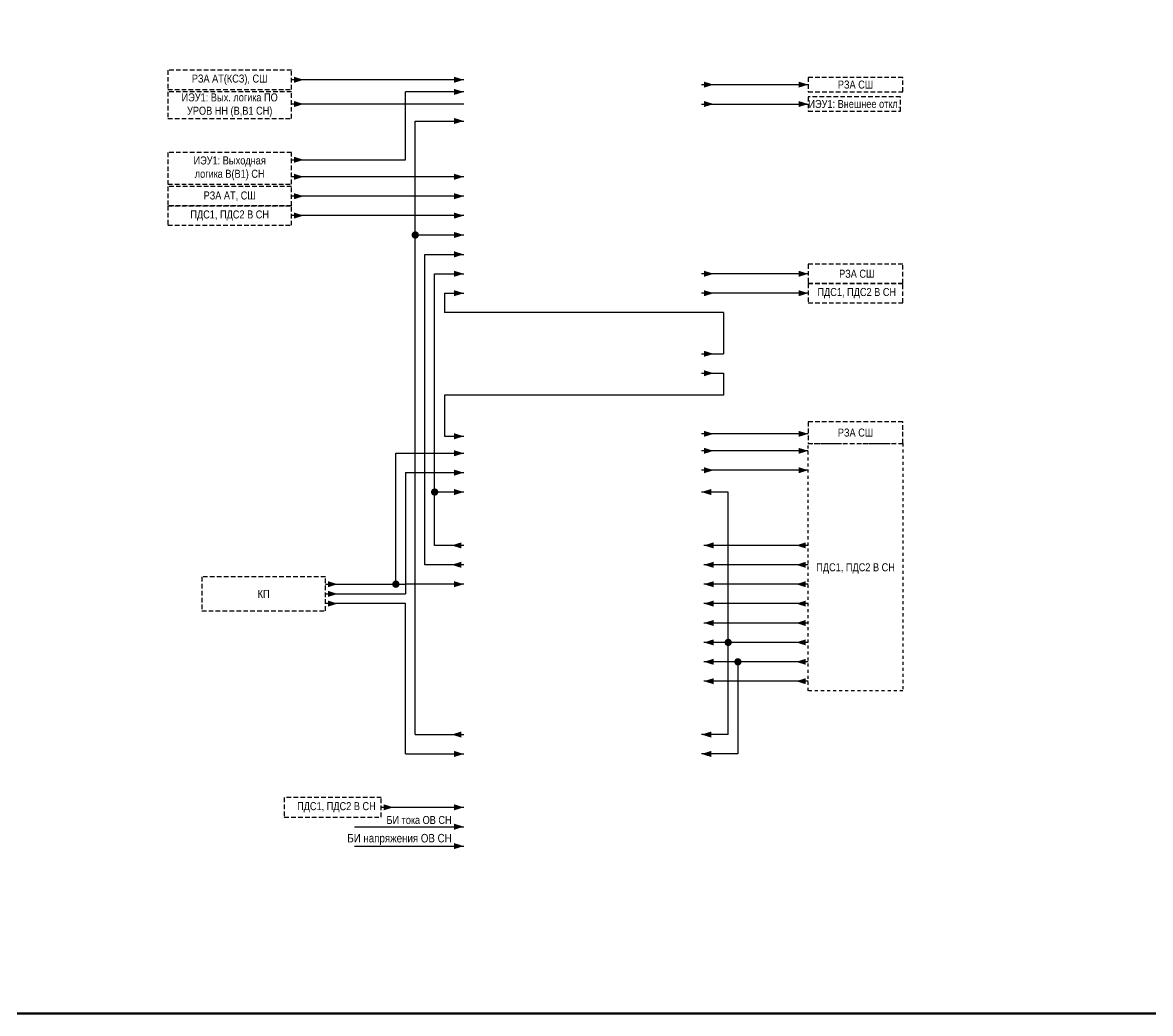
# Model space of a CAD drawing. Header units: millimetres. Extents: x 25558 to 49929, y 1902 to 19390.
# Drawn here: x 34440.1 to 34905.1, y 14521 to 14929.6 of the extents above; entities that cross this region are included whole.
import ezdxf

# ---------------------------------------------------------------- set-up
doc = ezdxf.new("R2010")
doc.units = ezdxf.units.MM
doc.linetypes.add('JIS_02_1.2', pattern=[2.5, 1.25, -1.25])
doc.linetypes.add('штриховая2', pattern=[9.525, 6.35, -3.175])
for name, color, linetype, lineweight in [('Основная', 7, 'Continuous', 30), ('Отключение_включение', 1, 'Continuous', 30), ('Тонкая', 7, 'Continuous', 5), ('Цепи внешние', 84, 'Continuous', 30), ('Цепи внутренние', 5, 'Continuous', 30)]:
    doc.layers.add(name, color=color, linetype=linetype, lineweight=lineweight)
doc.styles.add('Narrow', font='ARIALN.TTF')

# ---------------------------------------------------------------- blocks, each defined once
blk = doc.blocks.new('Point')
at = {"layer": 'Основная', "color": 0, "const_width": 1.5}
blk.add_lwpolyline([(-0.75, 0, 1), (0.75, 0, 1)], format="xyb", close=True, dxfattribs=at)

msp = doc.modelspace()

# ---------------------------------------------------------------- linework, layer by layer
at = {"layer": 'Основная', "color": 5}
msp.add_lwpolyline([(34602, 14636), (34622, 14636)], dxfattribs=at)
at = {"layer": 'Отключение_включение'}
for p, q in [((34720, 14904), (34764, 14904)), ((34720, 14896), (34764, 14896)), ((34764, 14818), (34720, 14818)), ((34764, 14753), (34720, 14753)), ((34594, 14752), (34622, 14752)), ((34598, 14744), (34598, 14694)), ((34598, 14744), (34622, 14744)), ((34764, 14745), (34720, 14745)), ((34622, 14698), (34598, 14698))]:
    msp.add_line(p, q, dxfattribs=at)
for points in [[(34725, 14904, 0, 2.5, 0), (34721, 14904, 0, 0, 0)], [(34764, 14904, 0, 2.5, 0), (34760, 14904, 0, 0, 0)], [(34725, 14896, 0, 2.5, 0), (34721, 14896, 0, 0, 0)], [(34764, 14896, 0, 2.5, 0), (34760, 14896, 0, 0, 0)], [(34725, 14818, 0, 2.5, 0), (34721, 14818, 0, 0, 0)], [(34764, 14818, 0, 2.5, 0), (34760, 14818, 0, 0, 0)], [(34725, 14753, 0, 2.5, 0), (34721, 14753, 0, 0, 0)], [(34764, 14753, 0, 2.5, 0), (34760, 14753, 0, 0, 0)], [(34725, 14745, 0, 2.5, 0), (34721, 14745, 0, 0, 0)], [(34764, 14745, 0, 2.5, 0), (34760, 14745, 0, 0, 0)], [(34622, 14698, 0, 2.5, 0), (34618, 14698, 0, 0, 0)]]:
    msp.add_lwpolyline(points, format="xyseb", dxfattribs=at)
at = {"layer": 'Отключение_включение', "ltscale": 0.3}
for points in [[(34622, 14752, 0, 2.5, 0), (34618, 14752, 0, 0, 0)], [(34622, 14744, 0, 2.5, 0), (34618, 14744, 0, 0, 0)], [(34570, 14698, 0, 2.5, 0), (34566, 14698, 0, 0, 0)], [(34570, 14694, 0, 2.5, 0), (34566, 14694, 0, 0, 0)]]:
    msp.add_lwpolyline(points, format="xyseb", dxfattribs=at)
at = {"layer": 'Отключение_включение'}
for points in [[(34594, 14698), (34594, 14752)], [(34565, 14698), (34598, 14698)], [(34565, 14694), (34598, 14694)]]:
    msp.add_lwpolyline(points, dxfattribs=at)
at = {"layer": 'Тонкая', "color": 3, "lineweight": 50}
msp.add_lwpolyline([(34950, 14521), (34356, 14521), (34356, 15361), (34950, 15361)], close=True, dxfattribs=at)
at = {"layer": 'Цепи внешние', "ltscale": 0.3}
for p, q in [((34622, 14906), (34551, 14906)), ((34622, 14858), (34551, 14858)), ((34622, 14850), (34551, 14850)), ((34764, 14826), (34720, 14826)), ((34764, 14760), (34720, 14760)), ((34731, 14736), (34720, 14736)), ((34731, 14674), (34731, 14736)), ((34598, 14690), (34565, 14690)), ((34598, 14628), (34598, 14690)), ((34731, 14636), (34731, 14674)), ((34588, 14606), (34622, 14606))]:
    msp.add_line(p, q, dxfattribs=at)
at = {"layer": 'Цепи внешние'}
for p, q in [((34735, 14666), (34735, 14628)), ((34735, 14628), (34720, 14628))]:
    msp.add_line(p, q, dxfattribs=at)
at = {"layer": 'Цепи внешние', "linetype": 'штриховая2', "ltscale": 0.3}
for points in [[(34551, 14910), (34500, 14910), (34500, 14902), (34551, 14902)], [(34803, 14907), (34764, 14907), (34764, 14901), (34803, 14901)], [(34551, 14862), (34500, 14862), (34500, 14854), (34551, 14854)], [(34551, 14854), (34500, 14854), (34500, 14846), (34551, 14846)], [(34803, 14830), (34764, 14830), (34764, 14822), (34803, 14822)], [(34803, 14822), (34764, 14822), (34764, 14814), (34803, 14814)], [(34803, 14765), (34764, 14765), (34764, 14756), (34803, 14756)], [(34565, 14701), (34514, 14701), (34514, 14687), (34565, 14687)], [(34588, 14610), (34548, 14610), (34548, 14602), (34588, 14602)]]:
    msp.add_lwpolyline(points, close=True, dxfattribs=at)
at = {"layer": 'Цепи внешние', "ltscale": 0.3}
for points in [[(34556, 14906, 0, 2.5, 0), (34552, 14906, 0, 0, 0)], [(34622, 14906, 0, 2.5, 0), (34618, 14906, 0, 0, 0)], [(34556, 14858, 0, 2.5, 0), (34552, 14858, 0, 0, 0)], [(34622, 14858, 0, 2.5, 0), (34618, 14858, 0, 0, 0)], [(34556, 14850, 0, 2.5, 0), (34552, 14850, 0, 0, 0)], [(34622, 14850, 0, 2.5, 0), (34618, 14850, 0, 0, 0)], [(34725, 14826, 0, 2.5, 0), (34721, 14826, 0, 0, 0)], [(34764, 14826, 0, 2.5, 0), (34760, 14826, 0, 0, 0)], [(34725, 14760, 0, 2.5, 0), (34721, 14760, 0, 0, 0)], [(34764, 14760, 0, 2.5, 0), (34760, 14760, 0, 0, 0)], [(34720, 14736, 0, 2.5, 0), (34724, 14736, 0, 0, 0)], [(34721, 14714, 0, 2.5, 0), (34725, 14714, 0, 0, 0)], [(34759, 14714, 0, 2.5, 0), (34763, 14714, 0, 0, 0)], [(34721, 14706, 0, 2.5, 0), (34725, 14706, 0, 0, 0)], [(34759, 14706, 0, 2.5, 0), (34763, 14706, 0, 0, 0)], [(34721, 14698, 0, 2.5, 0), (34725, 14698, 0, 0, 0)], [(34759, 14698, 0, 2.5, 0), (34763, 14698, 0, 0, 0)], [(34570, 14690, 0, 2.5, 0), (34566, 14690, 0, 0, 0)], [(34721, 14690, 0, 2.5, 0), (34725, 14690, 0, 0, 0)], [(34759, 14690, 0, 2.5, 0), (34763, 14690, 0, 0, 0)], [(34721, 14682, 0, 2.5, 0), (34725, 14682, 0, 0, 0)], [(34759, 14682, 0, 2.5, 0), (34763, 14682, 0, 0, 0)], [(34721, 14674, 0, 2.5, 0), (34725, 14674, 0, 0, 0)], [(34759, 14674, 0, 2.5, 0), (34763, 14674, 0, 0, 0)], [(34721, 14666, 0, 2.5, 0), (34725, 14666, 0, 0, 0)], [(34759, 14666, 0, 2.5, 0), (34763, 14666, 0, 0, 0)], [(34721, 14658, 0, 2.5, 0), (34725, 14658, 0, 0, 0)], [(34759, 14658, 0, 2.5, 0), (34763, 14658, 0, 0, 0)], [(34720, 14636, 0, 2.5, 0), (34724, 14636, 0, 0, 0)], [(34622, 14628, 0, 2.5, 0), (34618, 14628, 0, 0, 0)], [(34720, 14628, 0, 2.5, 0), (34724, 14628, 0, 0, 0)], [(34593, 14606, 0, 2.5, 0), (34589, 14606, 0, 0, 0)], [(34622, 14606, 0, 2.5, 0), (34618, 14606, 0, 0, 0)]]:
    msp.add_lwpolyline(points, format="xyseb", dxfattribs=at)
at = {"layer": 'Цепи внешние', "linetype": 'JIS_02_1.2'}
msp.add_lwpolyline([(34764, 14756), (34803, 14756), (34803, 14654), (34764, 14654)], close=True, dxfattribs=at)
at = {"layer": 'Цепи внешние', "ltscale": 0.3}
for points in [[(34764, 14714), (34721, 14714)], [(34764, 14706), (34721, 14706)], [(34764, 14698), (34721, 14698)], [(34764, 14690), (34721, 14690)], [(34764, 14682), (34721, 14682)], [(34731, 14636), (34720, 14636)], [(34598, 14628), (34622, 14628)]]:
    msp.add_lwpolyline(points, dxfattribs=at)
at = {"layer": 'Цепи внешние'}
for points in [[(34764, 14674), (34721, 14674)], [(34764, 14666), (34721, 14666)], [(34764, 14658), (34721, 14658)]]:
    msp.add_lwpolyline(points, dxfattribs=at)
at = {"layer": 'Цепи внутренние', "ltscale": 0.3}
for p, q in [((34622, 14901), (34598, 14901)), ((34598, 14873), (34598, 14901)), ((34622, 14896), (34551, 14896)), ((34602, 14842), (34602, 14889)), ((34602, 14889), (34622, 14889)), ((34551, 14873), (34598, 14873)), ((34622, 14866), (34551, 14866)), ((34602, 14636), (34602, 14842)), ((34602, 14842), (34622, 14842)), ((34606, 14706), (34606, 14834)), ((34606, 14834), (34622, 14834)), ((34610, 14736), (34610, 14826)), ((34610, 14826), (34622, 14826)), ((34614, 14818), (34622, 14818)), ((34614, 14818), (34614, 14810)), ((34729, 14810), (34614, 14810)), ((34729, 14810), (34729, 14793)), ((34720, 14793), (34729, 14793)), ((34720, 14785), (34729, 14785)), ((34729, 14785), (34729, 14776)), ((34729, 14785), (34729, 14785)), ((34729, 14776), (34614, 14776)), ((34614, 14776), (34614, 14759)), ((34614, 14759), (34622, 14759)), ((34622, 14736), (34610, 14736)), ((34622, 14706), (34606, 14706)), ((34577, 14590), (34622, 14590))]:
    msp.add_line(p, q, dxfattribs=at)
for points in [[(34622, 14901, 0, 2.5, 0), (34618, 14901, 0, 0, 0)], [(34556, 14896, 0, 2.5, 0), (34552, 14896, 0, 0, 0)], [(34622, 14889, 0, 2.5, 0), (34618, 14889, 0, 0, 0)], [(34556, 14873, 0, 2.5, 0), (34552, 14873, 0, 0, 0)], [(34556, 14866, 0, 2.5, 0), (34552, 14866, 0, 0, 0)], [(34622, 14866, 0, 2.5, 0), (34618, 14866, 0, 0, 0)], [(34622, 14842, 0, 2.5, 0), (34618, 14842, 0, 0, 0)], [(34622, 14834, 0, 2.5, 0), (34618, 14834, 0, 0, 0)], [(34622, 14826, 0, 2.5, 0), (34618, 14826, 0, 0, 0)], [(34622, 14818, 0, 2.5, 0), (34618, 14818, 0, 0, 0)], [(34725, 14793, 0, 2.5, 0), (34721, 14793, 0, 0, 0)], [(34725, 14785, 0, 2.5, 0), (34721, 14785, 0, 0, 0)], [(34622, 14759, 0, 2.5, 0), (34618, 14759, 0, 0, 0)], [(34622, 14736, 0, 2.5, 0), (34618, 14736, 0, 0, 0)], [(34617, 14714, 0, 2.5, 0), (34621, 14714, 0, 0, 0)], [(34617, 14706, 0, 2.5, 0), (34621, 14706, 0, 0, 0)], [(34617, 14636, 0, 2.5, 0), (34621, 14636, 0, 0, 0)], [(34622, 14598, 0, 2.5, 0), (34618, 14598, 0, 0, 0)], [(34622, 14590, 0, 2.5, 0), (34618, 14590, 0, 0, 0)]]:
    msp.add_lwpolyline(points, format="xyseb", dxfattribs=at)
at = {"layer": 'Цепи внутренние', "linetype": 'штриховая2', "ltscale": 0.3}
for points in [[(34551, 14901), (34500, 14901), (34500, 14890), (34551, 14890)], [(34802, 14899), (34764, 14899), (34764, 14893), (34802, 14893)], [(34551, 14876), (34500, 14876), (34500, 14863), (34551, 14863)]]:
    msp.add_lwpolyline(points, close=True, dxfattribs=at)
at = {"layer": 'Цепи внутренние', "ltscale": 0.3}
for points in [[(34610, 14714), (34610, 14736)], [(34622, 14714), (34610, 14714)]]:
    msp.add_lwpolyline(points, dxfattribs=at)
at = {"layer": 'Цепи внутренние'}
msp.add_lwpolyline([(34577, 14598), (34622, 14598)], dxfattribs=at)

# ---------------------------------------------------------------- block references
at = {"layer": 'Отключение_включение'}
msp.add_blockref('Point', (34594, 14698), dxfattribs=at)
at = {"layer": 'Цепи внешние'}
for p in [(34731, 14674), (34735, 14666)]:
    msp.add_blockref('Point', p, dxfattribs=at)
at = {"layer": 'Цепи внутренние'}
for p in [(34602, 14842), (34610, 14736)]:
    msp.add_blockref('Point', p, dxfattribs=at)

# ---------------------------------------------------------------- texts
at = {"layer": 'Основная', "style": 'Narrow'}
for s, insert, char_height, width, attachment_point in [('РЗА АТ(КСЗ), СШ', (34525.5, 14906), 3.3, 51, 5), ('РЗА СШ', (34783.5, 14904), 3.3, 39, 5), ('ИЭУ1: Вых. логика ПО УРОВ НН (В,В1 СН)', (34525.5, 14895.5), 3.3, 45.8916, 5), ('ИЭУ1: Внешнее откл.', (34783, 14896), 3.3, 38, 5), ('ИЭУ1: Выходная логика В(В1) СН', (34525.5, 14869.5), 3.3, 35.0558, 5), ('РЗА АТ, СШ', (34525.5, 14858), 3.3, 51, 5), ('ПДС1, ПДС2 В СН', (34525.5, 14850), 3.3, 51, 5), ('РЗА СШ', (34784, 14826), 3.3, 39, 5), ('ПДС1, ПДС2 В СН', (34784, 14818), 3.3, 39, 5), ('РЗА СШ', (34783.5, 14760.5), 3.3, 39, 5), ('ПДС1, ПДС2 В СН', (34783.5, 14704.5), 3.3, 39, 5), ('КП', (34539.5, 14694), 3.3, 51, 5), ('ПДС1, ПДС2 В СН', (34569.5, 14606), 3.3, 43, 5), (' {\\H0.94286x; БИ тока ОВ СН}', (34617, 14600.75), 3.5, 34, 6), ('  БИ напряжения ОВ СН', (34617, 14592.75), 3.5, 48, 6)]:
    msp.add_mtext(s, dxfattribs=dict(at, insert=insert, char_height=char_height, width=width, attachment_point=attachment_point))

doc.saveas('drawing.dxf')
